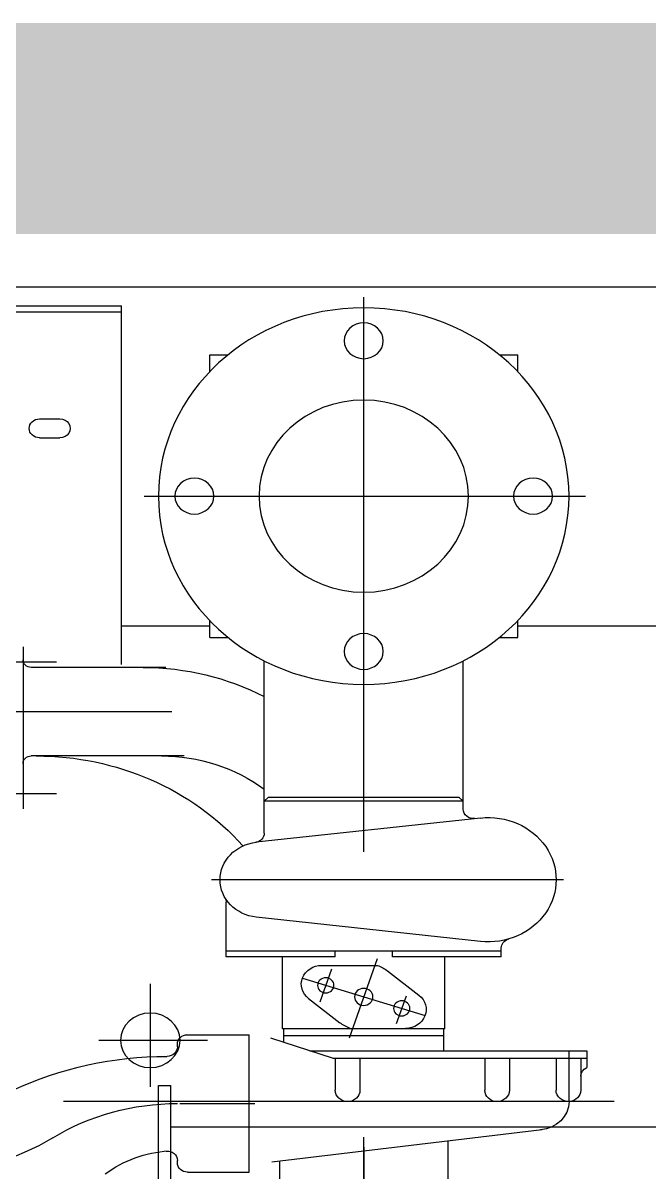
# Model space of a CAD drawing. Header units: millimetres. Extents: x -129 to 3172, y -143 to 919.
# Drawn here: x -51.036 to -50.74, y 35.108 to 35.654 of the extents above; entities that cross this region are included whole.
import ezdxf

# ---------------------------------------------------------------- set-up
doc = ezdxf.new("R2010")
doc.units = ezdxf.units.MM
doc.header["$LTSCALE"] = 0.1
doc.layers.add('E-GENERAL', color=8, linetype='Continuous')
doc.layers.add('P-PINT VIAL AMARILLA', color=9, linetype='Continuous')

# ---------------------------------------------------------------- blocks, each defined once
blk = doc.blocks.new('grupo electrogeno')
at = {"layer": 'E-GENERAL', "linetype": 'Continuous'}
for p, q in [((-163.08053, 150.51973), (-163.08053, 150.02687)), ((-163.07469, 150.51973), (-163.07469, 150.02687)), ((-163.06669, 150.06794), (-163.03749, 150.06794)), ((-163.07469, 150.04651), (-162.46637, 150.04651)), ((-163.08053, 150.02687), (-163.07469, 150.02687)), ((-163.06669, 150.00277), (-163.03749, 150.00277))]:
    blk.add_line(p, q, dxfattribs=at)
at = {"layer": 'E-GENERAL'}
for p, q in [((-162.9832, 150.05603), (-162.9832, 150.20219)), ((-162.9832, 150.19929), (-162.9832, 150.05138)), ((-163.0231, 150.06258), (-163.0231, 150.08848)), ((-162.94329, 150.05307), (-162.94329, 150.08848)), ((-163.03749, 150.06794), (-163.03749, 150.00277)), ((-163.07156, 150.06348), (-163.07156, 150.06236)), ((-163.02681, 150.06302), (-162.89859, 150.04774)), ((-162.86451, 150.03446), (-163.12552, 150.03446)), ((-163.07043, 150.03536), (-163.03486, 150.03536)), ((-162.88587, 150.03446), (-162.88587, 150.01036)), ((-162.99667, 150.01393), (-162.99667, 150.02911)), ((-162.98499, 150.01393), (-162.98499, 150.02911)), ((-162.92582, 150.01393), (-162.92582, 150.02911)), ((-162.91415, 150.01393), (-162.91415, 150.02911)), ((-162.89201, 150.01393), (-162.89201, 150.02911)), ((-162.88033, 150.01393), (-162.88033, 150.02911)), ((-163.08442, 149.97857), (-163.08442, 150.02745)), ((-162.87743, 150.01036), (-162.87743, 150.01839)), ((-163.02746, 150.00429), (-162.99768, 150.01393)), ((-162.99768, 150.01393), (-162.87743, 150.01393)), ((-163.07156, 150.00857), (-163.07156, 150.00723)), ((-163.02115, 150.00633), (-163.02115, 150)), ((-163.00872, 150.01036), (-162.87743, 150.01036)), ((-162.94524, 150.01036), (-162.94524, 150)), ((-163.05726, 150.00544), (-163.10873, 150.00544)), ((-163.02115, 150.00321), (-162.94524, 150.00321)), ((-162.97682, 149.96682), (-162.99013, 150.0044)), ((-162.94475, 150), (-163.02164, 150)), ((-163.02164, 150), (-163.02164, 149.96589)), ((-163.00934, 149.98564), (-162.99448, 149.99711)), ((-162.98965, 149.99976), (-162.96332, 149.99976)), ((-162.96312, 149.98443), (-162.96781, 149.99767)), ((-162.94475, 150), (-162.94475, 149.96589)), ((-163.01231, 149.97601), (-162.95408, 149.99363)), ((-162.99848, 149.97169), (-163.00404, 149.98738)), ((-162.97191, 149.97253), (-162.95705, 149.984)), ((-163.00307, 149.96988), (-162.97674, 149.96988)), ((-163.04841, 149.96589), (-163.04841, 149.93989)), ((-162.99682, 149.96589), (-163.04841, 149.96589)), ((-162.91798, 149.96321), (-163.04841, 149.96321)), ((-162.99682, 149.96589), (-162.99682, 149.96321)), ((-162.96957, 149.96589), (-162.96957, 149.96321)), ((-162.91798, 149.96589), (-162.96957, 149.96589)), ((-162.91798, 149.96589), (-162.91798, 149.96169)), ((-162.92785, 149.95854), (-163.03415, 149.94702)), ((-162.88854, 149.92928), (-163.0554, 149.92928)), ((-162.9832, 149.91608), (-162.9832, 149.653)), ((-162.92785, 149.90002), (-163.03415, 149.91155)), ((-163.0304, 149.90718), (-163.0304, 149.89205)), ((-163.14476, 149.8188), (-163.14476, 149.89559)), ((-162.93599, 149.89205), (-163.0304, 149.89205)), ((-163.02845, 149.89027), (-163.0304, 149.89205)), ((-163.0304, 149.89205), (-163.0304, 149.82549)), ((-162.93599, 149.89205), (-162.93794, 149.89027)), ((-162.93599, 149.89588), (-162.93599, 149.89205)), ((-162.93599, 149.89205), (-162.93599, 149.82549)), ((-163.19146, 149.88844), (-163.1289, 149.88844)), ((-162.93794, 149.89027), (-163.02845, 149.89027)), ((-163.06842, 149.87059), (-163.14087, 149.87059)), ((-163.08977, 149.84961), (-163.79687, 149.84961)), ((-163.0742, 149.84961), (-163.79687, 149.84961)), ((-163.19146, 149.82594), (-163.1289, 149.82594)), ((-163.0771, 149.82862), (-163.14087, 149.82862)), ((-163.09805, 149.82721), (-163.09805, 149.65723)), ((-163.05619, 149.81437), (-163.04757, 149.81437)), ((-163.05619, 149.81437), (-163.05619, 149.80646)), ((-162.91882, 149.81437), (-162.9102, 149.81437)), ((-162.9102, 149.81437), (-162.9102, 149.80646)), ((-163.05619, 149.80901), (-163.09805, 149.80901)), ((-162.62405, 149.80901), (-162.9102, 149.80901)), ((-163.08733, 149.74741), (-162.87805, 149.74741)), ((-163.13698, 149.71973), (-163.12724, 149.71973)), ((-163.13698, 149.7108), (-163.12724, 149.7108)), ((-163.05619, 149.68835), (-163.05619, 149.68044)), ((-162.9102, 149.68835), (-162.9102, 149.68044)), ((-163.05619, 149.68044), (-163.04757, 149.68044)), ((-162.91882, 149.68044), (-162.9102, 149.68044)), ((-163.64309, 149.66009), (-163.09805, 149.66009)), ((-163.63998, 149.65723), (-163.09805, 149.65723)), ((-161.87655, 149.6483), (-164.79645, 149.6483))]:
    blk.add_line(p, q, dxfattribs=at)
for centre, major_axis, start_param, end_param in [((-163.18967, 149.96973), (0.10706, 0), 0.986483, 1.570796), ((-163.07161, 150.10768), (0.0545, 0), 4.035108, 4.636897), ((-163.06669, 150.06348), (-0.00487, 0), -1.570796, 0), ((-163.07642, 150.06236), (-0.00487, 0), 1.473726, 3.141593), ((-163.07156, 150.13357), (0.10706, 0), 4.128075, 4.712389), ((-162.90047, 150.03446), (0.0146, 0), 0, 1.491348), ((-162.99083, 150.02911), (-0.00584, 0), 3.141593, 6.283185), ((-162.91998, 150.02911), (-0.00584, 0), 3.141593, 6.283185), ((-162.88617, 150.02911), (0.00584, 0), 1.489906, 3.141593), ((-162.88617, 150.02911), (-0.00584, 0), 3.141593, 4.631498), ((-163.07651, 150.16125), (0.16157, 0), 4.243104, 4.712389), ((-162.87546, 150.02247), (-0.00487, 0), 0, 1.153217), ((-163.08442, 150.00544), (0.01411, 0), 3.141593, 9.424778), ((-163.07642, 150.00857), (-0.00487, 0), 3.141593, 4.712389), ((-163.06669, 150.00723), (-0.00487, 0), 0, 1.570796), ((-162.9832, 149.98482), (0.01752, 0), 1.948281, 2.270559), ((-162.96332, 149.99083), (-0.00973, 0), 2.270559, 4.712389), ((-163.00307, 149.97881), (0.00973, 0), 2.270559, 4.712389), ((-163.0012, 149.97937), (0.00389, 0), 3.141593, 9.424778), ((-162.9832, 149.98482), (0.01752, 0), -1.193311, -0.871033), ((-162.92408, 149.92928), (0.03212, 0), 4.594722, 7.971648), ((-162.91312, 149.96169), (-0.00487, 0), 0, 1.26989), ((-163.03186, 149.92928), (0.01947, 0), 1.688463, 4.594722), ((-163.05327, 149.93989), (-0.00487, 0), 2.646697, 3.141593), ((-163.1385, 149.98666), (0.12653, 0), 4.712389, 5.598697), ((-163.03527, 149.90718), (-0.00487, 0), 3.141593, 4.571909), ((-162.93112, 149.89588), (0.00487, 0), 1.45313, 3.141593), ((-163.07913, 149.94202), (0.07786, 0), 4.712389, 5.38856), ((-163.14087, 149.87416), (0.00389, 0), 3.141593, 4.712389), ((-163.08781, 149.93577), (0.1168, 0), 4.712389, 5.22621), ((-162.9832, 149.74741), (0.09733, 0), 3.141593, 9.424778), ((-163.14087, 149.82505), (-0.00389, 0), -1.570796, 0), ((-162.9832, 149.82107), (0.00925, 0), 3.141593, 9.424778), ((-162.9832, 149.74741), (0.04964, 0), 3.141593, 9.424778), ((-163.06349, 149.74741), (0.00925, 0), 3.141593, 9.424778), ((-162.9029, 149.74741), (0.00925, 0), 3.141593, 9.424778), ((-163.13698, 149.71526), (-0.00487, 0), -1.570796, 1.570796), ((-163.12724, 149.71526), (-0.00487, 0), 1.570796, 4.712389), ((-162.9832, 149.67375), (0.00925, 0), 3.141593, 9.424778)]:
    blk.add_ellipse(centre, major_axis=major_axis, ratio=0.91735, start_param=start_param, end_param=end_param, dxfattribs=at)
for centre, major_axis in [((-162.96519, 149.99027), (-0.00389, 0)), ((-162.9832, 149.98482), (-0.00438, 0))]:
    blk.add_ellipse(centre, major_axis=major_axis, ratio=0.91735, dxfattribs=at)
blk = doc.blocks.new('A$C1F186A80')
at = {"xscale": -1, "rotation": 180}
blk.add_blockref('grupo electrogeno', (165.30672, 151.35615), dxfattribs=at)

msp = doc.modelspace()

# ---------------------------------------------------------------- linework, layer by layer
at = {"layer": 'P-PINT VIAL AMARILLA', "const_width": 0.1}
msp.add_lwpolyline([(-52.74195, 35.60373), (-52.74195, 34.20373), (-49.70997, 34.20373), (-49.70997, 35.60373)], close=True, dxfattribs=at)

# ---------------------------------------------------------------- block references
msp.add_blockref('A$C1F186A80', (-53.1984, 33.82066))

doc.saveas('drawing.dxf')
